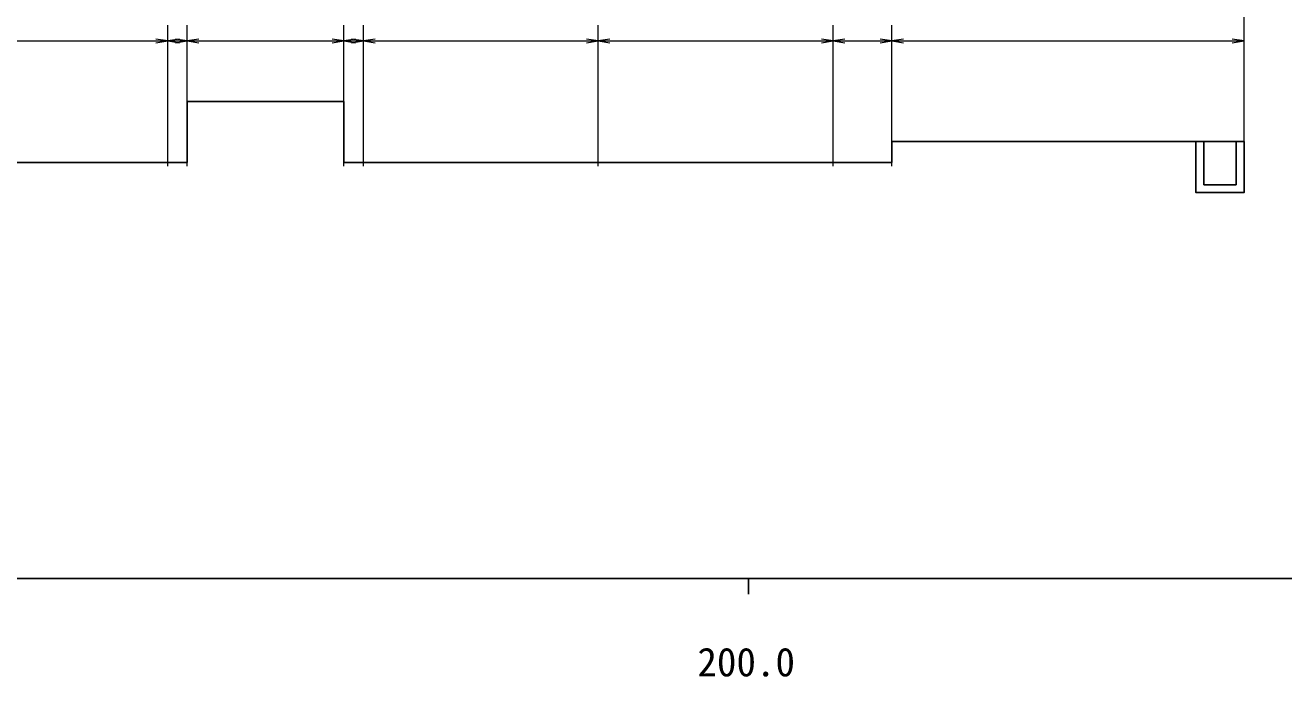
# Model space of a CAD drawing. Units: millimetres on the paper, enlarged 1000 times, with parts at other scales. Extents: x 40000 to 680000, y 20000 to 380000.
# Drawn here: x 221792 to 302183, y 198715 to 240364 of the extents above; entities that cross this region are included whole.
import ezdxf
from ezdxf.enums import TextEntityAlignment as Align

# ---------------------------------------------------------------- set-up
doc = ezdxf.new("R2010")
doc.units = ezdxf.units.MM
doc.header["$LTSCALE"] = 1000
for name, color, linetype, lineweight in [('M-BGD', 7, 'Continuous', 25), ('M-STR-HTXT', 7, 'Continuous', 13), ('M-TTL-BAND', 7, 'Continuous', 25)]:
    doc.layers.add(name, color=color, linetype=linetype, lineweight=lineweight)
doc.styles.add('ＭＳ ゴシック', font='')
doc.styles.get('ＭＳ ゴシック').set_extended_font_data('MS Gothic')

# ---------------------------------------------------------------- blocks, each defined once
blk = doc.blocks.new('open_arrow')
at = {"color": 0, "linetype": 'Continuous', "lineweight": -2}
blk.add_lwpolyline([(7.5, 1.25), (0, 0), (7.5, -1.25)], dxfattribs=at)

msp = doc.modelspace()

# ---------------------------------------------------------------- linework, layer by layer
at = {"layer": 'M-BGD'}
for p, q in [((297064, 230162), (297064, 232929)), ((299144, 230162), (299144, 232929)), ((297064, 230162), (299144, 230162))]:
    msp.add_line(p, q, dxfattribs=at)
for points in [[(174644, 232929), (197144, 232929), (197144, 231597), (232144, 231597), (232144, 232929), (232144, 235477), (242144, 235477), (242144, 231597), (277144, 231597), (277144, 232929), (299644, 232929)], [(296564, 232929), (296564, 229662), (299644, 229662), (299644, 232929)]]:
    msp.add_lwpolyline(points, dxfattribs=at)
at = {"layer": 'M-STR-HTXT'}
for p, q in [((299644, 231354), (299644, 245354)), ((230894, 231354), (230894, 240354)), ((232144, 231354), (232144, 240354)), ((242144, 231354), (242144, 240354)), ((243394, 231354), (243394, 240354)), ((258394, 231354), (258394, 240354)), ((258394, 231354), (258394, 240354)), ((273394, 231354), (273394, 240354)), ((277144, 231354), (277144, 240354)), ((299644, 231354), (299644, 240354)), ((215894, 239354), (230894, 239354)), ((230894, 239354), (232144, 239354)), ((232144, 239354), (242144, 239354)), ((242144, 239354), (243394, 239354)), ((243394, 239354), (258394, 239354)), ((258394, 239354), (273394, 239354)), ((273394, 239354), (277144, 239354)), ((277144, 239354), (299644, 239354))]:
    msp.add_line(p, q, dxfattribs=at)
at = {"layer": 'M-TTL-BAND'}
for p, q in [((40000, 205000), (579000, 205000)), ((268000, 205000), (268000, 204000))]:
    msp.add_line(p, q, dxfattribs=at)

# ---------------------------------------------------------------- block references
at = {"layer": 'M-STR-HTXT', "xscale": 100, "yscale": 100, "rotation": 180}
for p in [(230894, 239354), (232144, 239354), (242144, 239354), (243394, 239354), (258394, 239354), (273394, 239354), (277144, 239354), (299644, 239354)]:
    msp.add_blockref('open_arrow', p, dxfattribs=at)
at = {"layer": 'M-STR-HTXT', "xscale": 100, "yscale": 100}
for p in [(230894, 239354), (232144, 239354), (242144, 239354), (243394, 239354), (258394, 239354), (273394, 239354), (277144, 239354)]:
    msp.add_blockref('open_arrow', p, dxfattribs=at)

# ---------------------------------------------------------------- texts
at = {"layer": 'M-TTL-BAND', "style": 'ＭＳ ゴシック'}
msp.add_text('200.0', height=1833, dxfattribs=at).set_placement((267844, 198195), align=Align.BOTTOM_CENTER)

doc.saveas('drawing.dxf')
